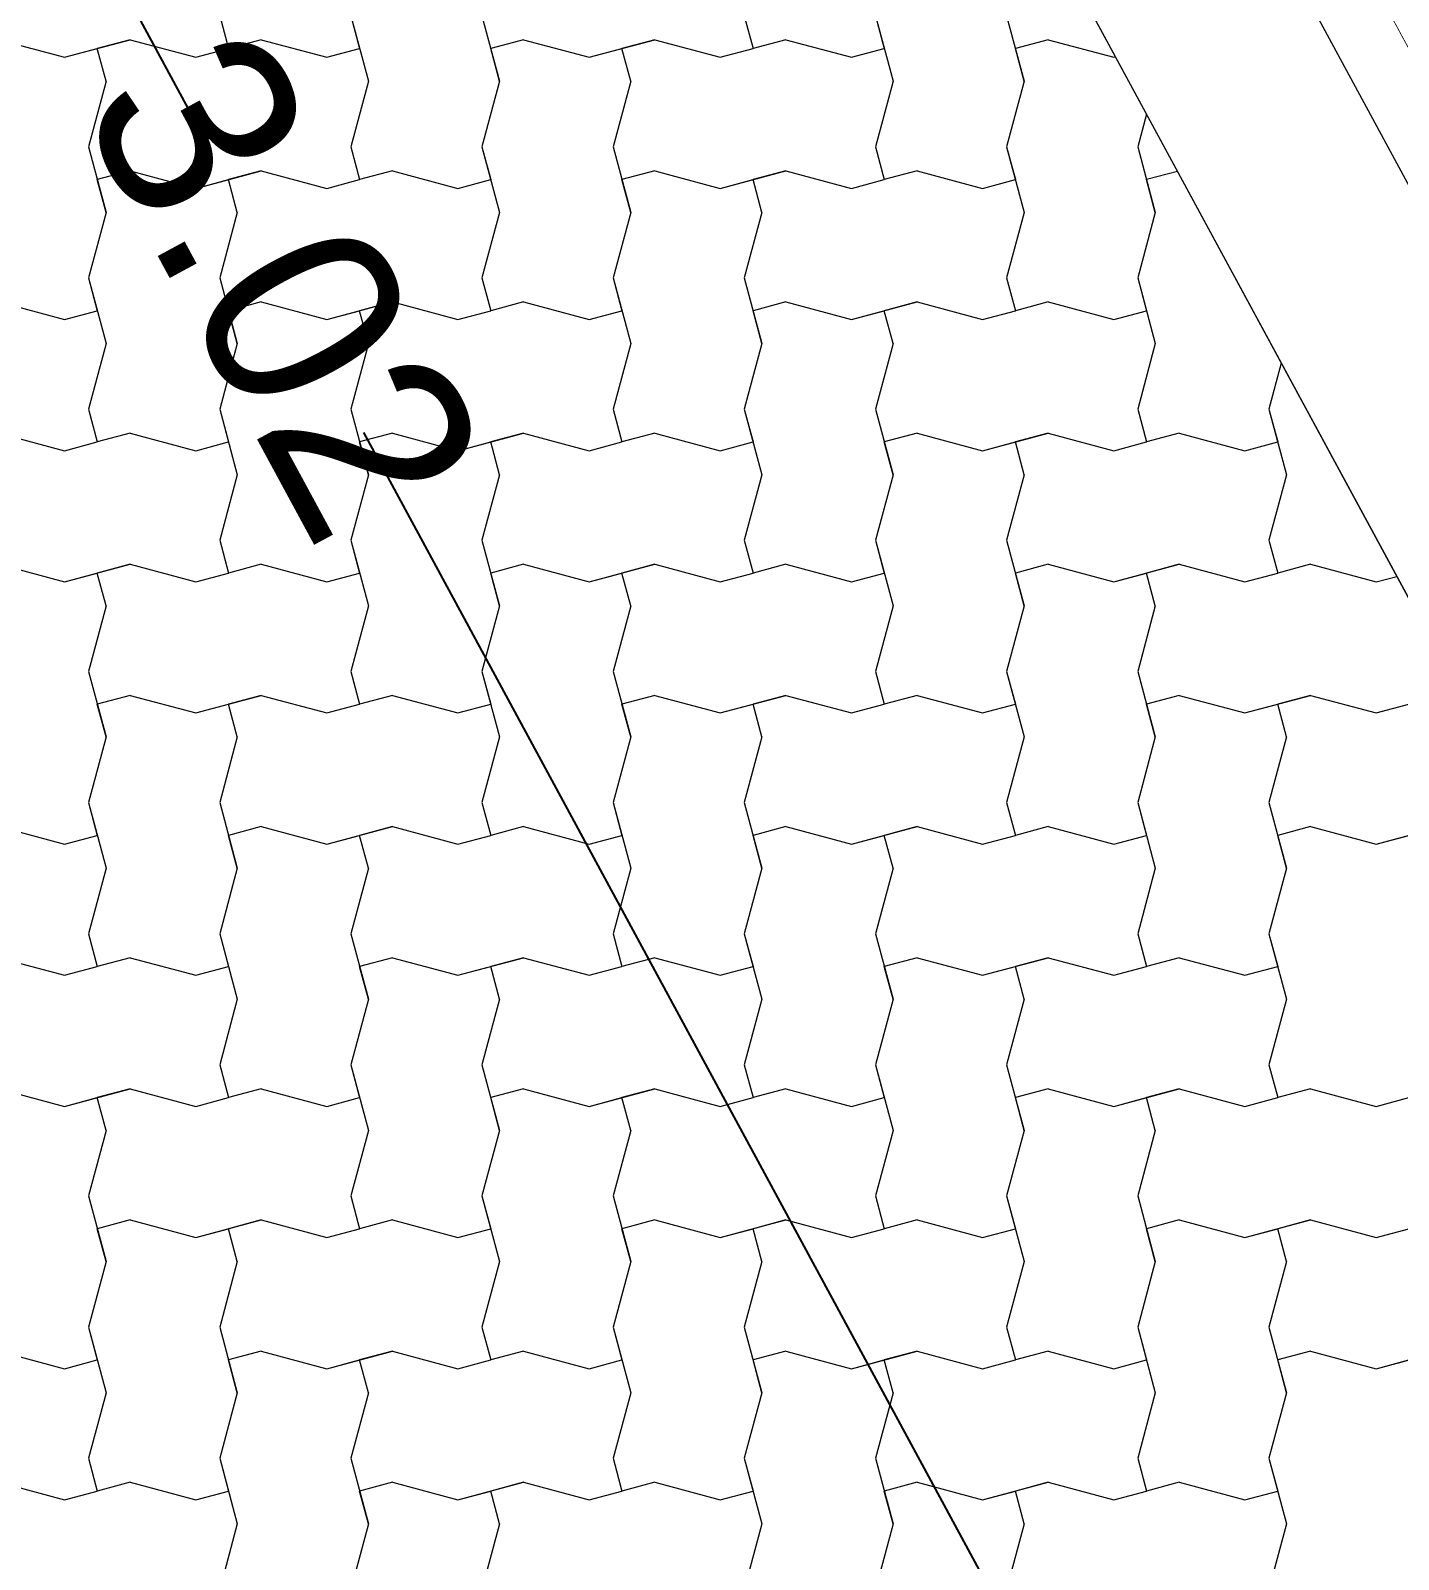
# Model space of a CAD drawing. Header units: metres. Extents: x -111189 to -108577, y -72951 to -72647.
# Drawn here: x -109762 to -109760.958, y -72919.999 to -72918.833 of the extents above; entities that cross this region are included whole.
import ezdxf

# ---------------------------------------------------------------- set-up
doc = ezdxf.new("R2010")
doc.units = ezdxf.units.M
doc.header["$MEASUREMENT"] = 0
doc.set_wipeout_variables(frame=1)
doc.linetypes.add('Wipeout_Contour', pattern=[1, 0, -1])
for name, color, linetype in [('00 - Muros - Pormenores', 7, 'Continuous'), ('02 - PASSEIOS', 7, 'Continuous'), ('07 - MUROS', 7, 'Continuous')]:
    doc.layers.add(name, color=color, linetype=linetype)
doc.styles.add('ESTILO_GERADO_3', font='AGENCYR.TTF')
doc.dimstyles.new('ESTILO_GERADO__2', dxfattribs={"dimtxt": 0.15, "dimasz": 0.057, "dimexe": 0.18, "dimexo": 0.05, "dimgap": 0, "dimtad": 1, "dimzin": 0, "dimdsep": 46, "dimtxsty": 'ESTILO_GERADO_3', "dimblk": 'ARROWHEAD_2', "dimblk1": 'ARROWHEAD_2', "dimblk2": 'ARROWHEAD_2', "dimcen": 0.09, "dimclrd": 7, "dimclre": 7, "dimclrt": 7, "dimadec": 0, "dimazin": 0, "dimtfac": 1, "dimtdec": 4, "dimtmove": 0, "dimatfit": 3, "dimfxl": 1, "dimtolj": 1, "dimtzin": 0, "dimarcsym": 0})

# ---------------------------------------------------------------- blocks, each defined once
blk = doc.blocks.new('*X25', base_point=(-110957.0649, -73026.2797))
at = {"layer": '02 - PASSEIOS', "color": 253, "linetype": 'Continuous', "lineweight": 9}
for p, q in [((-111179.4649, -72918.248), (-111179.4582, -72918.273)), ((-111179.3649, -72918.248), (-111179.3582, -72918.273)), ((-111179.3649, -72918.248), (-111179.3515, -72918.298)), ((-111179.2649, -72918.248), (-111179.2515, -72918.298)), ((-111179.0649, -72918.248), (-111179.0582, -72918.273)), ((-111178.9649, -72918.248), (-111178.9582, -72918.273)), ((-111178.9649, -72918.248), (-111178.9515, -72918.298)), ((-111178.8649, -72918.248), (-111178.8515, -72918.298)), ((-111179.6332, -72918.2663), (-111179.5832, -72918.2797)), ((-111179.6332, -72918.2663), (-111179.5832, -72918.2797)), ((-111179.5832, -72918.2797), (-111179.5332, -72918.2663)), ((-111179.5832, -72918.2797), (-111179.5582, -72918.273)), ((-111179.5332, -72918.2663), (-111179.5582, -72918.273)), ((-111179.5515, -72918.298), (-111179.5582, -72918.273)), ((-111179.5332, -72918.2663), (-111179.4832, -72918.2797)), ((-111179.5332, -72918.2663), (-111179.4832, -72918.2797)), ((-111179.4832, -72918.2797), (-111179.4582, -72918.273)), ((-111179.4832, -72918.2797), (-111179.4582, -72918.273)), ((-111179.4332, -72918.2663), (-111179.4582, -72918.273)), ((-111179.4332, -72918.2663), (-111179.3832, -72918.2797)), ((-111179.3832, -72918.2797), (-111179.3582, -72918.273)), ((-111179.2332, -72918.2663), (-111179.2582, -72918.273)), ((-111179.2332, -72918.2663), (-111179.2582, -72918.273)), ((-111179.2515, -72918.298), (-111179.2582, -72918.273)), ((-111179.2332, -72918.2663), (-111179.1832, -72918.2797)), ((-111179.2332, -72918.2663), (-111179.1832, -72918.2797)), ((-111179.1832, -72918.2797), (-111179.1332, -72918.2663)), ((-111179.1832, -72918.2797), (-111179.1582, -72918.273)), ((-111179.1332, -72918.2663), (-111179.1582, -72918.273)), ((-111179.1515, -72918.298), (-111179.1582, -72918.273)), ((-111179.1332, -72918.2663), (-111179.0832, -72918.2797)), ((-111179.1332, -72918.2663), (-111179.0832, -72918.2797)), ((-111179.0832, -72918.2797), (-111179.0582, -72918.273)), ((-111179.0832, -72918.2797), (-111179.0582, -72918.273)), ((-111179.0332, -72918.2663), (-111179.0582, -72918.273)), ((-111179.0332, -72918.2663), (-111178.9832, -72918.2797)), ((-111178.9832, -72918.2797), (-111178.9582, -72918.273)), ((-111178.8332, -72918.2663), (-111178.8582, -72918.273)), ((-111178.8332, -72918.2663), (-111178.8582, -72918.273)), ((-111178.8515, -72918.298), (-111178.8582, -72918.273)), ((-111178.8332, -72918.2663), (-111178.7832, -72918.2797)), ((-111178.8332, -72918.2663), (-111178.7832, -72918.2797)), ((-111178.7832, -72918.2797), (-111178.7819, -72918.2794)), ((-111178.7832, -72918.2797), (-111178.7819, -72918.2794)), ((-111179.5515, -72918.298), (-111179.5649, -72918.348)), ((-111179.3515, -72918.298), (-111179.3649, -72918.348)), ((-111179.2515, -72918.298), (-111179.2649, -72918.348)), ((-111179.2515, -72918.298), (-111179.2649, -72918.348)), ((-111179.1515, -72918.298), (-111179.1649, -72918.348)), ((-111178.9515, -72918.298), (-111178.9649, -72918.348)), ((-111178.8515, -72918.298), (-111178.8649, -72918.348)), ((-111178.8515, -72918.298), (-111178.8649, -72918.348)), ((-111178.7582, -72918.3232), (-111178.7649, -72918.348)), ((-111179.5649, -72918.348), (-111179.5515, -72918.398)), ((-111179.3649, -72918.348), (-111179.3582, -72918.373)), ((-111179.2649, -72918.348), (-111179.2582, -72918.373)), ((-111179.2649, -72918.348), (-111179.2515, -72918.398)), ((-111179.1649, -72918.348), (-111179.1515, -72918.398)), ((-111178.9649, -72918.348), (-111178.9582, -72918.373)), ((-111178.8649, -72918.348), (-111178.8582, -72918.373)), ((-111178.8649, -72918.348), (-111178.8515, -72918.398)), ((-111178.7649, -72918.348), (-111178.7515, -72918.398)), ((-111179.5332, -72918.3663), (-111179.5582, -72918.373)), ((-111179.5332, -72918.3663), (-111179.5582, -72918.373)), ((-111179.5332, -72918.3663), (-111179.4832, -72918.3797)), ((-111179.5332, -72918.3663), (-111179.4832, -72918.3797)), ((-111179.4832, -72918.3797), (-111179.4332, -72918.3663)), ((-111179.4332, -72918.3663), (-111179.4582, -72918.373)), ((-111179.4332, -72918.3663), (-111179.3832, -72918.3797)), ((-111179.4332, -72918.3663), (-111179.3832, -72918.3797)), ((-111179.3332, -72918.3663), (-111179.3582, -72918.373)), ((-111179.3332, -72918.3663), (-111179.2832, -72918.3797)), ((-111179.1332, -72918.3663), (-111179.1582, -72918.373)), ((-111179.1332, -72918.3663), (-111179.1582, -72918.373)), ((-111179.1332, -72918.3663), (-111179.0832, -72918.3797)), ((-111179.1332, -72918.3663), (-111179.0832, -72918.3797)), ((-111179.0832, -72918.3797), (-111179.0332, -72918.3663)), ((-111179.0332, -72918.3663), (-111179.0582, -72918.373)), ((-111179.0332, -72918.3663), (-111178.9832, -72918.3797)), ((-111179.0332, -72918.3663), (-111178.9832, -72918.3797)), ((-111178.9332, -72918.3663), (-111178.9582, -72918.373)), ((-111178.9332, -72918.3663), (-111178.8832, -72918.3797)), ((-111178.7346, -72918.3667), (-111178.7582, -72918.373)), ((-111178.7346, -72918.3667), (-111178.7582, -72918.373)), ((-111179.5515, -72918.398), (-111179.5582, -72918.373)), ((-111179.4832, -72918.3797), (-111179.4582, -72918.373)), ((-111179.4515, -72918.398), (-111179.4582, -72918.373)), ((-111179.3832, -72918.3797), (-111179.3582, -72918.373)), ((-111179.3832, -72918.3797), (-111179.3582, -72918.373)), ((-111179.2832, -72918.3797), (-111179.2582, -72918.373)), ((-111179.1515, -72918.398), (-111179.1582, -72918.373)), ((-111179.0832, -72918.3797), (-111179.0582, -72918.373)), ((-111179.0515, -72918.398), (-111179.0582, -72918.373)), ((-111178.9832, -72918.3797), (-111178.9582, -72918.373)), ((-111178.9832, -72918.3797), (-111178.9582, -72918.373)), ((-111178.8832, -72918.3797), (-111178.8582, -72918.373)), ((-111178.7515, -72918.398), (-111178.7582, -72918.373)), ((-111179.5515, -72918.398), (-111179.5649, -72918.448)), ((-111179.5515, -72918.398), (-111179.5649, -72918.448)), ((-111179.4515, -72918.398), (-111179.4649, -72918.448)), ((-111179.2515, -72918.398), (-111179.2649, -72918.448)), ((-111179.1515, -72918.398), (-111179.1649, -72918.448)), ((-111179.1515, -72918.398), (-111179.1649, -72918.448)), ((-111179.0515, -72918.398), (-111179.0649, -72918.448)), ((-111178.8515, -72918.398), (-111178.8649, -72918.448)), ((-111178.7515, -72918.398), (-111178.7649, -72918.448)), ((-111178.7515, -72918.398), (-111178.7649, -72918.448)), ((-111179.5649, -72918.448), (-111179.5582, -72918.473)), ((-111179.5649, -72918.448), (-111179.5515, -72918.498)), ((-111179.4649, -72918.448), (-111179.4515, -72918.498)), ((-111179.2649, -72918.448), (-111179.2582, -72918.473)), ((-111179.1649, -72918.448), (-111179.1582, -72918.473)), ((-111179.1649, -72918.448), (-111179.1515, -72918.498)), ((-111179.0649, -72918.448), (-111179.0515, -72918.498)), ((-111178.8649, -72918.448), (-111178.8582, -72918.473)), ((-111178.7649, -72918.448), (-111178.7582, -72918.473)), ((-111178.7649, -72918.448), (-111178.7515, -72918.498)), ((-111179.6332, -72918.4663), (-111179.5832, -72918.4797)), ((-111179.4332, -72918.4663), (-111179.4582, -72918.473)), ((-111179.4332, -72918.4663), (-111179.4582, -72918.473)), ((-111179.4332, -72918.4663), (-111179.3832, -72918.4797)), ((-111179.4332, -72918.4663), (-111179.3832, -72918.4797)), ((-111179.3832, -72918.4797), (-111179.3332, -72918.4663)), ((-111179.3332, -72918.4663), (-111179.3582, -72918.473)), ((-111179.3332, -72918.4663), (-111179.2832, -72918.4797)), ((-111179.3332, -72918.4663), (-111179.2832, -72918.4797)), ((-111179.2332, -72918.4663), (-111179.2582, -72918.473)), ((-111179.2332, -72918.4663), (-111179.1832, -72918.4797)), ((-111179.0332, -72918.4663), (-111179.0582, -72918.473)), ((-111179.0332, -72918.4663), (-111179.0582, -72918.473)), ((-111179.0332, -72918.4663), (-111178.9832, -72918.4797)), ((-111179.0332, -72918.4663), (-111178.9832, -72918.4797)), ((-111178.9832, -72918.4797), (-111178.9332, -72918.4663)), ((-111178.9332, -72918.4663), (-111178.9582, -72918.473)), ((-111178.9332, -72918.4663), (-111178.8832, -72918.4797)), ((-111178.9332, -72918.4663), (-111178.8832, -72918.4797)), ((-111178.8332, -72918.4663), (-111178.8582, -72918.473)), ((-111178.8332, -72918.4663), (-111178.7832, -72918.4797)), ((-111179.5832, -72918.4797), (-111179.5582, -72918.473)), ((-111179.4515, -72918.498), (-111179.4582, -72918.473)), ((-111179.3832, -72918.4797), (-111179.3582, -72918.473)), ((-111179.3515, -72918.498), (-111179.3582, -72918.473)), ((-111179.2832, -72918.4797), (-111179.2582, -72918.473)), ((-111179.2832, -72918.4797), (-111179.2582, -72918.473)), ((-111179.1832, -72918.4797), (-111179.1582, -72918.473)), ((-111179.0515, -72918.498), (-111179.0582, -72918.473)), ((-111178.9832, -72918.4797), (-111178.9582, -72918.473)), ((-111178.9515, -72918.498), (-111178.9582, -72918.473)), ((-111178.8832, -72918.4797), (-111178.8582, -72918.473)), ((-111178.8832, -72918.4797), (-111178.8582, -72918.473)), ((-111178.7832, -72918.4797), (-111178.7582, -72918.473)), ((-111179.5515, -72918.498), (-111179.5649, -72918.548)), ((-111179.4515, -72918.498), (-111179.4649, -72918.548)), ((-111179.4515, -72918.498), (-111179.4649, -72918.548)), ((-111179.3515, -72918.498), (-111179.3649, -72918.548)), ((-111179.1515, -72918.498), (-111179.1649, -72918.548)), ((-111179.0515, -72918.498), (-111179.0649, -72918.548)), ((-111179.0515, -72918.498), (-111179.0649, -72918.548)), ((-111178.9515, -72918.498), (-111178.9649, -72918.548)), ((-111178.7515, -72918.498), (-111178.7649, -72918.548)), ((-111178.6555, -72918.5129), (-111178.6649, -72918.548)), ((-111178.6555, -72918.5129), (-111178.6649, -72918.548)), ((-111179.5649, -72918.548), (-111179.5582, -72918.573)), ((-111179.4649, -72918.548), (-111179.4582, -72918.573)), ((-111179.4649, -72918.548), (-111179.4515, -72918.598)), ((-111179.3649, -72918.548), (-111179.3515, -72918.598)), ((-111179.1649, -72918.548), (-111179.1582, -72918.573)), ((-111179.0649, -72918.548), (-111179.0582, -72918.573)), ((-111179.0649, -72918.548), (-111179.0515, -72918.598)), ((-111178.9649, -72918.548), (-111178.9515, -72918.598)), ((-111178.7649, -72918.548), (-111178.7582, -72918.573)), ((-111178.6649, -72918.548), (-111178.6582, -72918.573)), ((-111178.6649, -72918.548), (-111178.6515, -72918.598)), ((-111179.6332, -72918.5663), (-111179.5832, -72918.5797)), ((-111179.6332, -72918.5663), (-111179.5832, -72918.5797)), ((-111179.5832, -72918.5797), (-111179.5582, -72918.573)), ((-111179.5832, -72918.5797), (-111179.5582, -72918.573)), ((-111179.5332, -72918.5663), (-111179.5582, -72918.573)), ((-111179.5332, -72918.5663), (-111179.4832, -72918.5797)), ((-111179.4832, -72918.5797), (-111179.4582, -72918.573)), ((-111179.3332, -72918.5663), (-111179.3582, -72918.573)), ((-111179.3332, -72918.5663), (-111179.3582, -72918.573)), ((-111179.3515, -72918.598), (-111179.3582, -72918.573)), ((-111179.3332, -72918.5663), (-111179.2832, -72918.5797)), ((-111179.3332, -72918.5663), (-111179.2832, -72918.5797)), ((-111179.2832, -72918.5797), (-111179.2332, -72918.5663)), ((-111179.2832, -72918.5797), (-111179.2582, -72918.573)), ((-111179.2332, -72918.5663), (-111179.2582, -72918.573)), ((-111179.2515, -72918.598), (-111179.2582, -72918.573)), ((-111179.2332, -72918.5663), (-111179.1832, -72918.5797)), ((-111179.2332, -72918.5663), (-111179.1832, -72918.5797)), ((-111179.1832, -72918.5797), (-111179.1582, -72918.573)), ((-111179.1832, -72918.5797), (-111179.1582, -72918.573)), ((-111179.1332, -72918.5663), (-111179.1582, -72918.573)), ((-111179.1332, -72918.5663), (-111179.0832, -72918.5797)), ((-111179.0832, -72918.5797), (-111179.0582, -72918.573)), ((-111178.9332, -72918.5663), (-111178.9582, -72918.573)), ((-111178.9332, -72918.5663), (-111178.9582, -72918.573)), ((-111178.9515, -72918.598), (-111178.9582, -72918.573)), ((-111178.9332, -72918.5663), (-111178.8832, -72918.5797)), ((-111178.9332, -72918.5663), (-111178.8832, -72918.5797)), ((-111178.8832, -72918.5797), (-111178.8332, -72918.5663)), ((-111178.8832, -72918.5797), (-111178.8582, -72918.573)), ((-111178.8332, -72918.5663), (-111178.8582, -72918.573)), ((-111178.8515, -72918.598), (-111178.8582, -72918.573)), ((-111178.8332, -72918.5663), (-111178.7832, -72918.5797)), ((-111178.8332, -72918.5663), (-111178.7832, -72918.5797)), ((-111178.7832, -72918.5797), (-111178.7582, -72918.573)), ((-111178.7832, -72918.5797), (-111178.7582, -72918.573)), ((-111178.7332, -72918.5663), (-111178.7582, -72918.573)), ((-111178.7332, -72918.5663), (-111178.6832, -72918.5797)), ((-111178.6832, -72918.5797), (-111178.6582, -72918.573)), ((-111179.4515, -72918.598), (-111179.4649, -72918.648)), ((-111179.3515, -72918.598), (-111179.3649, -72918.648)), ((-111179.3515, -72918.598), (-111179.3649, -72918.648)), ((-111179.2515, -72918.598), (-111179.2649, -72918.648)), ((-111179.0515, -72918.598), (-111179.0649, -72918.648)), ((-111178.9515, -72918.598), (-111178.9649, -72918.648)), ((-111178.9515, -72918.598), (-111178.9649, -72918.648)), ((-111178.8515, -72918.598), (-111178.8649, -72918.648)), ((-111178.6515, -72918.598), (-111178.6649, -72918.648)), ((-111179.4649, -72918.648), (-111179.4582, -72918.673)), ((-111179.3649, -72918.648), (-111179.3582, -72918.673)), ((-111179.3649, -72918.648), (-111179.3515, -72918.698)), ((-111179.2649, -72918.648), (-111179.2515, -72918.698)), ((-111179.0649, -72918.648), (-111179.0582, -72918.673)), ((-111178.9649, -72918.648), (-111178.9582, -72918.673)), ((-111178.9649, -72918.648), (-111178.9515, -72918.698)), ((-111178.8649, -72918.648), (-111178.8515, -72918.698)), ((-111178.6649, -72918.648), (-111178.6582, -72918.673)), ((-111179.6332, -72918.6663), (-111179.5832, -72918.6797)), ((-111179.6332, -72918.6663), (-111179.5832, -72918.6797)), ((-111179.5832, -72918.6797), (-111179.5332, -72918.6663)), ((-111179.5332, -72918.6663), (-111179.5582, -72918.673)), ((-111179.5332, -72918.6663), (-111179.4832, -72918.6797)), ((-111179.5332, -72918.6663), (-111179.4832, -72918.6797)), ((-111179.4332, -72918.6663), (-111179.4582, -72918.673)), ((-111179.4332, -72918.6663), (-111179.3832, -72918.6797)), ((-111179.2332, -72918.6663), (-111179.2582, -72918.673)), ((-111179.2332, -72918.6663), (-111179.2582, -72918.673)), ((-111179.2332, -72918.6663), (-111179.1832, -72918.6797)), ((-111179.2332, -72918.6663), (-111179.1832, -72918.6797)), ((-111179.1832, -72918.6797), (-111179.1332, -72918.6663)), ((-111179.1332, -72918.6663), (-111179.1582, -72918.673)), ((-111179.1332, -72918.6663), (-111179.0832, -72918.6797)), ((-111179.1332, -72918.6663), (-111179.0832, -72918.6797)), ((-111179.0332, -72918.6663), (-111179.0582, -72918.673)), ((-111179.0332, -72918.6663), (-111178.9832, -72918.6797)), ((-111178.8332, -72918.6663), (-111178.8582, -72918.673)), ((-111178.8332, -72918.6663), (-111178.8582, -72918.673)), ((-111178.8332, -72918.6663), (-111178.7832, -72918.6797)), ((-111178.8332, -72918.6663), (-111178.7832, -72918.6797)), ((-111178.7832, -72918.6797), (-111178.7332, -72918.6663)), ((-111178.7332, -72918.6663), (-111178.7582, -72918.673)), ((-111178.7332, -72918.6663), (-111178.6832, -72918.6797)), ((-111178.7332, -72918.6663), (-111178.6832, -72918.6797)), ((-111178.6332, -72918.6663), (-111178.6582, -72918.673)), ((-111178.6332, -72918.6663), (-111178.5832, -72918.6797)), ((-111179.5832, -72918.6797), (-111179.5582, -72918.673)), ((-111179.5515, -72918.698), (-111179.5582, -72918.673)), ((-111179.4832, -72918.6797), (-111179.4582, -72918.673)), ((-111179.4832, -72918.6797), (-111179.4582, -72918.673)), ((-111179.3832, -72918.6797), (-111179.3582, -72918.673)), ((-111179.2515, -72918.698), (-111179.2582, -72918.673)), ((-111179.1832, -72918.6797), (-111179.1582, -72918.673)), ((-111179.1515, -72918.698), (-111179.1582, -72918.673)), ((-111179.0832, -72918.6797), (-111179.0582, -72918.673)), ((-111179.0832, -72918.6797), (-111179.0582, -72918.673)), ((-111178.9832, -72918.6797), (-111178.9582, -72918.673)), ((-111178.8515, -72918.698), (-111178.8582, -72918.673)), ((-111178.7832, -72918.6797), (-111178.7582, -72918.673)), ((-111178.7515, -72918.698), (-111178.7582, -72918.673)), ((-111178.6832, -72918.6797), (-111178.6582, -72918.673)), ((-111178.6832, -72918.6797), (-111178.6582, -72918.673)), ((-111178.5832, -72918.6797), (-111178.5674, -72918.6755)), ((-111179.5515, -72918.698), (-111179.5649, -72918.748)), ((-111179.3515, -72918.698), (-111179.3649, -72918.748)), ((-111179.2515, -72918.698), (-111179.2649, -72918.748)), ((-111179.2515, -72918.698), (-111179.2649, -72918.748)), ((-111179.1515, -72918.698), (-111179.1649, -72918.748)), ((-111178.9515, -72918.698), (-111178.9649, -72918.748)), ((-111178.8515, -72918.698), (-111178.8649, -72918.748)), ((-111178.8515, -72918.698), (-111178.8649, -72918.748)), ((-111178.7515, -72918.698), (-111178.7649, -72918.748)), ((-111179.5649, -72918.748), (-111179.5515, -72918.798)), ((-111179.3649, -72918.748), (-111179.3582, -72918.773)), ((-111179.2649, -72918.748), (-111179.2582, -72918.773)), ((-111179.2649, -72918.748), (-111179.2515, -72918.798)), ((-111179.1649, -72918.748), (-111179.1515, -72918.798)), ((-111178.9649, -72918.748), (-111178.9582, -72918.773)), ((-111178.8649, -72918.748), (-111178.8582, -72918.773)), ((-111178.8649, -72918.748), (-111178.8515, -72918.798)), ((-111178.7649, -72918.748), (-111178.7515, -72918.798)), ((-111179.5332, -72918.7663), (-111179.5582, -72918.773)), ((-111179.5332, -72918.7663), (-111179.5582, -72918.773)), ((-111179.5515, -72918.798), (-111179.5582, -72918.773)), ((-111179.5332, -72918.7663), (-111179.4832, -72918.7797)), ((-111179.5332, -72918.7663), (-111179.4832, -72918.7797)), ((-111179.4832, -72918.7797), (-111179.4332, -72918.7663)), ((-111179.4832, -72918.7797), (-111179.4582, -72918.773)), ((-111179.4332, -72918.7663), (-111179.4582, -72918.773)), ((-111179.4515, -72918.798), (-111179.4582, -72918.773)), ((-111179.4332, -72918.7663), (-111179.3832, -72918.7797)), ((-111179.4332, -72918.7663), (-111179.3832, -72918.7797)), ((-111179.3832, -72918.7797), (-111179.3582, -72918.773)), ((-111179.3832, -72918.7797), (-111179.3582, -72918.773)), ((-111179.3332, -72918.7663), (-111179.3582, -72918.773)), ((-111179.3332, -72918.7663), (-111179.2832, -72918.7797)), ((-111179.2832, -72918.7797), (-111179.2582, -72918.773)), ((-111179.1332, -72918.7663), (-111179.1582, -72918.773)), ((-111179.1332, -72918.7663), (-111179.1582, -72918.773)), ((-111179.1515, -72918.798), (-111179.1582, -72918.773)), ((-111179.1332, -72918.7663), (-111179.0832, -72918.7797)), ((-111179.1332, -72918.7663), (-111179.0832, -72918.7797)), ((-111179.0832, -72918.7797), (-111179.0332, -72918.7663)), ((-111179.0832, -72918.7797), (-111179.0582, -72918.773)), ((-111179.0332, -72918.7663), (-111179.0582, -72918.773)), ((-111179.0515, -72918.798), (-111179.0582, -72918.773)), ((-111179.0332, -72918.7663), (-111178.9832, -72918.7797)), ((-111179.0332, -72918.7663), (-111178.9832, -72918.7797)), ((-111178.9832, -72918.7797), (-111178.9582, -72918.773)), ((-111178.9832, -72918.7797), (-111178.9582, -72918.773)), ((-111178.9332, -72918.7663), (-111178.9582, -72918.773)), ((-111178.9332, -72918.7663), (-111178.8832, -72918.7797)), ((-111178.8832, -72918.7797), (-111178.8582, -72918.773)), ((-111178.7332, -72918.7663), (-111178.7582, -72918.773)), ((-111178.7332, -72918.7663), (-111178.7582, -72918.773)), ((-111178.7515, -72918.798), (-111178.7582, -72918.773)), ((-111178.7332, -72918.7663), (-111178.6832, -72918.7797)), ((-111178.7332, -72918.7663), (-111178.6832, -72918.7797)), ((-111178.6832, -72918.7797), (-111178.6332, -72918.7663)), ((-111178.6832, -72918.7797), (-111178.6582, -72918.773)), ((-111178.6332, -72918.7663), (-111178.6582, -72918.773)), ((-111178.6515, -72918.798), (-111178.6582, -72918.773)), ((-111178.6332, -72918.7663), (-111178.5832, -72918.7797)), ((-111178.6332, -72918.7663), (-111178.5832, -72918.7797)), ((-111178.5832, -72918.7797), (-111178.5582, -72918.773)), ((-111178.5832, -72918.7797), (-111178.5582, -72918.773)), ((-111179.5515, -72918.798), (-111179.5649, -72918.848)), ((-111179.5515, -72918.798), (-111179.5649, -72918.848)), ((-111179.4515, -72918.798), (-111179.4649, -72918.848)), ((-111179.2515, -72918.798), (-111179.2649, -72918.848)), ((-111179.1515, -72918.798), (-111179.1649, -72918.848)), ((-111179.1515, -72918.798), (-111179.1649, -72918.848)), ((-111179.0515, -72918.798), (-111179.0649, -72918.848)), ((-111178.8515, -72918.798), (-111178.8649, -72918.848)), ((-111178.7515, -72918.798), (-111178.7649, -72918.848)), ((-111178.7515, -72918.798), (-111178.7649, -72918.848)), ((-111178.6515, -72918.798), (-111178.6649, -72918.848)), ((-111179.5649, -72918.848), (-111179.5582, -72918.873)), ((-111179.5649, -72918.848), (-111179.5515, -72918.898)), ((-111179.4649, -72918.848), (-111179.4515, -72918.898)), ((-111179.2649, -72918.848), (-111179.2582, -72918.873)), ((-111179.1649, -72918.848), (-111179.1582, -72918.873)), ((-111179.1649, -72918.848), (-111179.1515, -72918.898)), ((-111179.0649, -72918.848), (-111179.0515, -72918.898)), ((-111178.8649, -72918.848), (-111178.8582, -72918.873)), ((-111178.7649, -72918.848), (-111178.7582, -72918.873)), ((-111178.7649, -72918.848), (-111178.7515, -72918.898)), ((-111178.6649, -72918.848), (-111178.6515, -72918.898)), ((-111179.6332, -72918.8663), (-111179.5832, -72918.8797)), ((-111179.4332, -72918.8663), (-111179.4582, -72918.873)), ((-111179.4332, -72918.8663), (-111179.4582, -72918.873)), ((-111179.4332, -72918.8663), (-111179.3832, -72918.8797)), ((-111179.4332, -72918.8663), (-111179.3832, -72918.8797)), ((-111179.3832, -72918.8797), (-111179.3332, -72918.8663)), ((-111179.3332, -72918.8663), (-111179.3582, -72918.873)), ((-111179.3332, -72918.8663), (-111179.2832, -72918.8797)), ((-111179.3332, -72918.8663), (-111179.2832, -72918.8797)), ((-111179.2332, -72918.8663), (-111179.2582, -72918.873)), ((-111179.2332, -72918.8663), (-111179.1832, -72918.8797)), ((-111179.0332, -72918.8663), (-111179.0582, -72918.873)), ((-111179.0332, -72918.8663), (-111179.0582, -72918.873)), ((-111179.0332, -72918.8663), (-111178.9832, -72918.8797)), ((-111179.0332, -72918.8663), (-111178.9832, -72918.8797)), ((-111178.9832, -72918.8797), (-111178.9332, -72918.8663)), ((-111178.9332, -72918.8663), (-111178.9582, -72918.873)), ((-111178.9332, -72918.8663), (-111178.8832, -72918.8797)), ((-111178.9332, -72918.8663), (-111178.8832, -72918.8797)), ((-111178.8332, -72918.8663), (-111178.8582, -72918.873)), ((-111178.8332, -72918.8663), (-111178.7832, -72918.8797)), ((-111178.6332, -72918.8663), (-111178.6582, -72918.873)), ((-111178.6332, -72918.8663), (-111178.6582, -72918.873)), ((-111178.6332, -72918.8663), (-111178.5832, -72918.8797)), ((-111178.6332, -72918.8663), (-111178.5832, -72918.8797)), ((-111178.5832, -72918.8797), (-111178.5332, -72918.8663)), ((-111179.5832, -72918.8797), (-111179.5582, -72918.873)), ((-111179.4515, -72918.898), (-111179.4582, -72918.873)), ((-111179.3832, -72918.8797), (-111179.3582, -72918.873)), ((-111179.3515, -72918.898), (-111179.3582, -72918.873)), ((-111179.2832, -72918.8797), (-111179.2582, -72918.873)), ((-111179.2832, -72918.8797), (-111179.2582, -72918.873)), ((-111179.1832, -72918.8797), (-111179.1582, -72918.873)), ((-111179.0515, -72918.898), (-111179.0582, -72918.873)), ((-111178.9832, -72918.8797), (-111178.9582, -72918.873)), ((-111178.9515, -72918.898), (-111178.9582, -72918.873)), ((-111178.8832, -72918.8797), (-111178.8582, -72918.873)), ((-111178.8832, -72918.8797), (-111178.8582, -72918.873)), ((-111178.7832, -72918.8797), (-111178.7582, -72918.873)), ((-111178.6515, -72918.898), (-111178.6582, -72918.873)), ((-111178.5832, -72918.8797), (-111178.5582, -72918.873)), ((-111179.5515, -72918.898), (-111179.5649, -72918.948)), ((-111179.4515, -72918.898), (-111179.4649, -72918.948)), ((-111179.4515, -72918.898), (-111179.4649, -72918.948)), ((-111179.3515, -72918.898), (-111179.3649, -72918.948)), ((-111179.1515, -72918.898), (-111179.1649, -72918.948)), ((-111179.0515, -72918.898), (-111179.0649, -72918.948)), ((-111179.0515, -72918.898), (-111179.0649, -72918.948)), ((-111178.9515, -72918.898), (-111178.9649, -72918.948)), ((-111178.7515, -72918.898), (-111178.7649, -72918.948)), ((-111178.6515, -72918.898), (-111178.6649, -72918.948)), ((-111178.6515, -72918.898), (-111178.6649, -72918.948)), ((-111179.5649, -72918.948), (-111179.5582, -72918.973)), ((-111179.4649, -72918.948), (-111179.4582, -72918.973)), ((-111179.4649, -72918.948), (-111179.4515, -72918.998)), ((-111179.3649, -72918.948), (-111179.3515, -72918.998)), ((-111179.1649, -72918.948), (-111179.1582, -72918.973)), ((-111179.0649, -72918.948), (-111179.0582, -72918.973)), ((-111179.0649, -72918.948), (-111179.0515, -72918.998)), ((-111178.9649, -72918.948), (-111178.9515, -72918.998)), ((-111178.7649, -72918.948), (-111178.7582, -72918.973)), ((-111178.6649, -72918.948), (-111178.6582, -72918.973)), ((-111178.6649, -72918.948), (-111178.6515, -72918.998)), ((-111179.6332, -72918.9663), (-111179.5832, -72918.9797)), ((-111179.6332, -72918.9663), (-111179.5832, -72918.9797)), ((-111179.5832, -72918.9797), (-111179.5582, -72918.973)), ((-111179.5832, -72918.9797), (-111179.5582, -72918.973)), ((-111179.5332, -72918.9663), (-111179.5582, -72918.973)), ((-111179.5332, -72918.9663), (-111179.4832, -72918.9797)), ((-111179.4832, -72918.9797), (-111179.4582, -72918.973)), ((-111179.3332, -72918.9663), (-111179.3582, -72918.973)), ((-111179.3332, -72918.9663), (-111179.3582, -72918.973)), ((-111179.3515, -72918.998), (-111179.3582, -72918.973)), ((-111179.3332, -72918.9663), (-111179.2832, -72918.9797)), ((-111179.3332, -72918.9663), (-111179.2832, -72918.9797)), ((-111179.2832, -72918.9797), (-111179.2332, -72918.9663)), ((-111179.2832, -72918.9797), (-111179.2582, -72918.973)), ((-111179.2332, -72918.9663), (-111179.2582, -72918.973)), ((-111179.2515, -72918.998), (-111179.2582, -72918.973)), ((-111179.2332, -72918.9663), (-111179.1832, -72918.9797)), ((-111179.2332, -72918.9663), (-111179.1832, -72918.9797)), ((-111179.1832, -72918.9797), (-111179.1582, -72918.973)), ((-111179.1832, -72918.9797), (-111179.1582, -72918.973)), ((-111179.1332, -72918.9663), (-111179.1582, -72918.973)), ((-111179.1332, -72918.9663), (-111179.0832, -72918.9797)), ((-111179.0832, -72918.9797), (-111179.0582, -72918.973)), ((-111178.9332, -72918.9663), (-111178.9582, -72918.973)), ((-111178.9332, -72918.9663), (-111178.9582, -72918.973)), ((-111178.9515, -72918.998), (-111178.9582, -72918.973)), ((-111178.9332, -72918.9663), (-111178.8832, -72918.9797)), ((-111178.9332, -72918.9663), (-111178.8832, -72918.9797)), ((-111178.8832, -72918.9797), (-111178.8332, -72918.9663)), ((-111178.8832, -72918.9797), (-111178.8582, -72918.973)), ((-111178.8332, -72918.9663), (-111178.8582, -72918.973)), ((-111178.8515, -72918.998), (-111178.8582, -72918.973)), ((-111178.8332, -72918.9663), (-111178.7832, -72918.9797)), ((-111178.8332, -72918.9663), (-111178.7832, -72918.9797)), ((-111178.7832, -72918.9797), (-111178.7582, -72918.973)), ((-111178.7832, -72918.9797), (-111178.7582, -72918.973)), ((-111178.7332, -72918.9663), (-111178.7582, -72918.973)), ((-111178.7332, -72918.9663), (-111178.6832, -72918.9797)), ((-111178.6832, -72918.9797), (-111178.6582, -72918.973)), ((-111179.4515, -72918.998), (-111179.4649, -72919.048)), ((-111179.3515, -72918.998), (-111179.3649, -72919.048)), ((-111179.3515, -72918.998), (-111179.3649, -72919.048)), ((-111179.2515, -72918.998), (-111179.2649, -72919.048)), ((-111179.0515, -72918.998), (-111179.0649, -72919.048)), ((-111178.9515, -72918.998), (-111178.9649, -72919.048)), ((-111178.9515, -72918.998), (-111178.9649, -72919.048)), ((-111178.8515, -72918.998), (-111178.8649, -72919.048)), ((-111178.6515, -72918.998), (-111178.6649, -72919.048)), ((-111179.4649, -72919.048), (-111179.4582, -72919.073)), ((-111179.3649, -72919.048), (-111179.3582, -72919.073)), ((-111179.3649, -72919.048), (-111179.3515, -72919.098)), ((-111179.2649, -72919.048), (-111179.2515, -72919.098)), ((-111179.0649, -72919.048), (-111179.0582, -72919.073)), ((-111178.9649, -72919.048), (-111178.9582, -72919.073)), ((-111178.9649, -72919.048), (-111178.9515, -72919.098)), ((-111178.8649, -72919.048), (-111178.8515, -72919.098)), ((-111178.6649, -72919.048), (-111178.6582, -72919.073)), ((-111179.6332, -72919.0663), (-111179.5832, -72919.0797)), ((-111179.6332, -72919.0663), (-111179.5832, -72919.0797)), ((-111179.5832, -72919.0797), (-111179.5332, -72919.0663)), ((-111179.5332, -72919.0663), (-111179.5582, -72919.073)), ((-111179.5332, -72919.0663), (-111179.4832, -72919.0797)), ((-111179.5332, -72919.0663), (-111179.4832, -72919.0797)), ((-111179.4332, -72919.0663), (-111179.4582, -72919.073)), ((-111179.4332, -72919.0663), (-111179.3832, -72919.0797)), ((-111179.2332, -72919.0663), (-111179.2582, -72919.073)), ((-111179.2332, -72919.0663), (-111179.2582, -72919.073)), ((-111179.2332, -72919.0663), (-111179.1832, -72919.0797)), ((-111179.2332, -72919.0663), (-111179.1832, -72919.0797)), ((-111179.1832, -72919.0797), (-111179.1332, -72919.0663)), ((-111179.1332, -72919.0663), (-111179.1582, -72919.073)), ((-111179.1332, -72919.0663), (-111179.0832, -72919.0797)), ((-111179.1332, -72919.0663), (-111179.0832, -72919.0797)), ((-111179.0332, -72919.0663), (-111179.0582, -72919.073)), ((-111179.0332, -72919.0663), (-111178.9832, -72919.0797)), ((-111178.8332, -72919.0663), (-111178.8582, -72919.073)), ((-111178.8332, -72919.0663), (-111178.8582, -72919.073)), ((-111178.8332, -72919.0663), (-111178.7832, -72919.0797)), ((-111178.8332, -72919.0663), (-111178.7832, -72919.0797)), ((-111178.7832, -72919.0797), (-111178.7332, -72919.0663)), ((-111178.7332, -72919.0663), (-111178.7582, -72919.073)), ((-111178.7332, -72919.0663), (-111178.6832, -72919.0797)), ((-111178.7332, -72919.0663), (-111178.6832, -72919.0797)), ((-111178.6332, -72919.0663), (-111178.6582, -72919.073)), ((-111178.6332, -72919.0663), (-111178.5832, -72919.0797)), ((-111179.5832, -72919.0797), (-111179.5582, -72919.073)), ((-111179.5515, -72919.098), (-111179.5582, -72919.073)), ((-111179.4832, -72919.0797), (-111179.4582, -72919.073)), ((-111179.4832, -72919.0797), (-111179.4582, -72919.073)), ((-111179.3832, -72919.0797), (-111179.3582, -72919.073)), ((-111179.2515, -72919.098), (-111179.2582, -72919.073)), ((-111179.1832, -72919.0797), (-111179.1582, -72919.073)), ((-111179.1515, -72919.098), (-111179.1582, -72919.073)), ((-111179.0832, -72919.0797), (-111179.0582, -72919.073)), ((-111179.0832, -72919.0797), (-111179.0582, -72919.073)), ((-111178.9832, -72919.0797), (-111178.9582, -72919.073)), ((-111178.8515, -72919.098), (-111178.8582, -72919.073)), ((-111178.7832, -72919.0797), (-111178.7582, -72919.073)), ((-111178.7515, -72919.098), (-111178.7582, -72919.073)), ((-111178.6832, -72919.0797), (-111178.6582, -72919.073)), ((-111178.6832, -72919.0797), (-111178.6582, -72919.073)), ((-111178.5832, -72919.0797), (-111178.5582, -72919.073)), ((-111179.5515, -72919.098), (-111179.5649, -72919.148)), ((-111179.3515, -72919.098), (-111179.3649, -72919.148)), ((-111179.2515, -72919.098), (-111179.2649, -72919.148)), ((-111179.2515, -72919.098), (-111179.2649, -72919.148)), ((-111179.1515, -72919.098), (-111179.1649, -72919.148)), ((-111178.9515, -72919.098), (-111178.9649, -72919.148)), ((-111178.8515, -72919.098), (-111178.8649, -72919.148)), ((-111178.8515, -72919.098), (-111178.8649, -72919.148)), ((-111178.7515, -72919.098), (-111178.7649, -72919.148)), ((-111179.5649, -72919.148), (-111179.5515, -72919.198)), ((-111179.3649, -72919.148), (-111179.3582, -72919.173)), ((-111179.2649, -72919.148), (-111179.2582, -72919.173)), ((-111179.2649, -72919.148), (-111179.2515, -72919.198)), ((-111179.1649, -72919.148), (-111179.1515, -72919.198)), ((-111178.9649, -72919.148), (-111178.9582, -72919.173)), ((-111178.8649, -72919.148), (-111178.8582, -72919.173)), ((-111178.8649, -72919.148), (-111178.8515, -72919.198)), ((-111178.7649, -72919.148), (-111178.7515, -72919.198)), ((-111179.5332, -72919.1663), (-111179.5582, -72919.173)), ((-111179.5332, -72919.1663), (-111179.5582, -72919.173)), ((-111179.5332, -72919.1663), (-111179.4832, -72919.1797)), ((-111179.5332, -72919.1663), (-111179.4832, -72919.1797)), ((-111179.4832, -72919.1797), (-111179.4332, -72919.1663)), ((-111179.4332, -72919.1663), (-111179.4582, -72919.173)), ((-111179.4332, -72919.1663), (-111179.3832, -72919.1797)), ((-111179.4332, -72919.1663), (-111179.3832, -72919.1797)), ((-111179.3332, -72919.1663), (-111179.3582, -72919.173)), ((-111179.3332, -72919.1663), (-111179.2832, -72919.1797)), ((-111179.1332, -72919.1663), (-111179.1582, -72919.173)), ((-111179.1332, -72919.1663), (-111179.1582, -72919.173)), ((-111179.1332, -72919.1663), (-111179.0832, -72919.1797)), ((-111179.1332, -72919.1663), (-111179.0832, -72919.1797)), ((-111179.0832, -72919.1797), (-111179.0332, -72919.1663)), ((-111179.0332, -72919.1663), (-111179.0582, -72919.173)), ((-111179.0332, -72919.1663), (-111178.9832, -72919.1797)), ((-111179.0332, -72919.1663), (-111178.9832, -72919.1797)), ((-111178.9332, -72919.1663), (-111178.9582, -72919.173)), ((-111178.9332, -72919.1663), (-111178.8832, -72919.1797)), ((-111178.7332, -72919.1663), (-111178.7582, -72919.173)), ((-111178.7332, -72919.1663), (-111178.7582, -72919.173)), ((-111178.7332, -72919.1663), (-111178.6832, -72919.1797)), ((-111178.7332, -72919.1663), (-111178.6832, -72919.1797)), ((-111178.6832, -72919.1797), (-111178.6332, -72919.1663)), ((-111178.6332, -72919.1663), (-111178.6582, -72919.173)), ((-111178.6332, -72919.1663), (-111178.5832, -72919.1797)), ((-111178.6332, -72919.1663), (-111178.5832, -72919.1797)), ((-111179.5515, -72919.198), (-111179.5582, -72919.173)), ((-111179.4832, -72919.1797), (-111179.4582, -72919.173)), ((-111179.4515, -72919.198), (-111179.4582, -72919.173)), ((-111179.3832, -72919.1797), (-111179.3582, -72919.173)), ((-111179.3832, -72919.1797), (-111179.3582, -72919.173)), ((-111179.2832, -72919.1797), (-111179.2582, -72919.173)), ((-111179.1515, -72919.198), (-111179.1582, -72919.173)), ((-111179.0832, -72919.1797), (-111179.0582, -72919.173)), ((-111179.0515, -72919.198), (-111179.0582, -72919.173)), ((-111178.9832, -72919.1797), (-111178.9582, -72919.173)), ((-111178.9832, -72919.1797), (-111178.9582, -72919.173)), ((-111178.8832, -72919.1797), (-111178.8582, -72919.173)), ((-111178.7515, -72919.198), (-111178.7582, -72919.173)), ((-111178.6832, -72919.1797), (-111178.6582, -72919.173)), ((-111178.6515, -72919.198), (-111178.6582, -72919.173)), ((-111178.5832, -72919.1797), (-111178.5582, -72919.173)), ((-111178.5832, -72919.1797), (-111178.5582, -72919.173)), ((-111179.5515, -72919.198), (-111179.5649, -72919.248)), ((-111179.5515, -72919.198), (-111179.5649, -72919.248)), ((-111179.4515, -72919.198), (-111179.4649, -72919.248)), ((-111179.2515, -72919.198), (-111179.2649, -72919.248)), ((-111179.1515, -72919.198), (-111179.1649, -72919.248)), ((-111179.1515, -72919.198), (-111179.1649, -72919.248)), ((-111179.0515, -72919.198), (-111179.0649, -72919.248)), ((-111178.8515, -72919.198), (-111178.8649, -72919.248)), ((-111178.7515, -72919.198), (-111178.7649, -72919.248)), ((-111178.7515, -72919.198), (-111178.7649, -72919.248)), ((-111178.6515, -72919.198), (-111178.6649, -72919.248)), ((-111179.5649, -72919.248), (-111179.5582, -72919.273)), ((-111179.5649, -72919.248), (-111179.5515, -72919.298)), ((-111179.4649, -72919.248), (-111179.4515, -72919.298)), ((-111179.2649, -72919.248), (-111179.2582, -72919.273)), ((-111179.1649, -72919.248), (-111179.1582, -72919.273)), ((-111179.1649, -72919.248), (-111179.1515, -72919.298)), ((-111179.0649, -72919.248), (-111179.0515, -72919.298)), ((-111178.8649, -72919.248), (-111178.8582, -72919.273)), ((-111178.7649, -72919.248), (-111178.7582, -72919.273)), ((-111178.7649, -72919.248), (-111178.7515, -72919.298)), ((-111178.6649, -72919.248), (-111178.6515, -72919.298)), ((-111179.6332, -72919.2663), (-111179.5832, -72919.2797)), ((-111179.5832, -72919.2797), (-111179.5582, -72919.273)), ((-111179.4332, -72919.2663), (-111179.4582, -72919.273)), ((-111179.4332, -72919.2663), (-111179.4582, -72919.273)), ((-111179.4515, -72919.298), (-111179.4582, -72919.273)), ((-111179.4332, -72919.2663), (-111179.3832, -72919.2797)), ((-111179.4332, -72919.2663), (-111179.3832, -72919.2797)), ((-111179.3832, -72919.2797), (-111179.3332, -72919.2663)), ((-111179.3832, -72919.2797), (-111179.3582, -72919.273)), ((-111179.3332, -72919.2663), (-111179.3582, -72919.273)), ((-111179.3515, -72919.298), (-111179.3582, -72919.273)), ((-111179.3332, -72919.2663), (-111179.2832, -72919.2797)), ((-111179.3332, -72919.2663), (-111179.2832, -72919.2797)), ((-111179.2832, -72919.2797), (-111179.2582, -72919.273)), ((-111179.2832, -72919.2797), (-111179.2582, -72919.273)), ((-111179.2332, -72919.2663), (-111179.2582, -72919.273)), ((-111179.2332, -72919.2663), (-111179.1832, -72919.2797)), ((-111179.1832, -72919.2797), (-111179.1582, -72919.273)), ((-111179.0332, -72919.2663), (-111179.0582, -72919.273)), ((-111179.0332, -72919.2663), (-111179.0582, -72919.273)), ((-111179.0515, -72919.298), (-111179.0582, -72919.273)), ((-111179.0332, -72919.2663), (-111178.9832, -72919.2797)), ((-111179.0332, -72919.2663), (-111178.9832, -72919.2797)), ((-111178.9832, -72919.2797), (-111178.9332, -72919.2663)), ((-111178.9832, -72919.2797), (-111178.9582, -72919.273)), ((-111178.9332, -72919.2663), (-111178.9582, -72919.273)), ((-111178.9515, -72919.298), (-111178.9582, -72919.273)), ((-111178.9332, -72919.2663), (-111178.8832, -72919.2797)), ((-111178.9332, -72919.2663), (-111178.8832, -72919.2797)), ((-111178.8832, -72919.2797), (-111178.8582, -72919.273)), ((-111178.8832, -72919.2797), (-111178.8582, -72919.273)), ((-111178.8332, -72919.2663), (-111178.8582, -72919.273)), ((-111178.8332, -72919.2663), (-111178.7832, -72919.2797)), ((-111178.7832, -72919.2797), (-111178.7582, -72919.273)), ((-111178.6332, -72919.2663), (-111178.6582, -72919.273)), ((-111178.6332, -72919.2663), (-111178.6582, -72919.273)), ((-111178.6515, -72919.298), (-111178.6582, -72919.273)), ((-111178.6332, -72919.2663), (-111178.5832, -72919.2797)), ((-111178.6332, -72919.2663), (-111178.5832, -72919.2797)), ((-111178.5832, -72919.2797), (-111178.5332, -72919.2663)), ((-111178.5832, -72919.2797), (-111178.5582, -72919.273)), ((-111179.5515, -72919.298), (-111179.5649, -72919.348)), ((-111179.4515, -72919.298), (-111179.4649, -72919.348)), ((-111179.4515, -72919.298), (-111179.4649, -72919.348)), ((-111179.3515, -72919.298), (-111179.3649, -72919.348)), ((-111179.1515, -72919.298), (-111179.1649, -72919.348)), ((-111179.0515, -72919.298), (-111179.0649, -72919.348)), ((-111179.0515, -72919.298), (-111179.0649, -72919.348)), ((-111178.9515, -72919.298), (-111178.9649, -72919.348)), ((-111178.7515, -72919.298), (-111178.7649, -72919.348)), ((-111178.6515, -72919.298), (-111178.6649, -72919.348)), ((-111178.6515, -72919.298), (-111178.6649, -72919.348)), ((-111179.5649, -72919.348), (-111179.5582, -72919.373)), ((-111179.4649, -72919.348), (-111179.4582, -72919.373)), ((-111179.4649, -72919.348), (-111179.4515, -72919.398)), ((-111179.3649, -72919.348), (-111179.3515, -72919.398)), ((-111179.1649, -72919.348), (-111179.1582, -72919.373)), ((-111179.0649, -72919.348), (-111179.0582, -72919.373)), ((-111179.0649, -72919.348), (-111179.0515, -72919.398)), ((-111178.9649, -72919.348), (-111178.9515, -72919.398)), ((-111178.7649, -72919.348), (-111178.7582, -72919.373)), ((-111178.6649, -72919.348), (-111178.6582, -72919.373)), ((-111178.6649, -72919.348), (-111178.6515, -72919.398)), ((-111179.6332, -72919.3663), (-111179.5832, -72919.3797)), ((-111179.6332, -72919.3663), (-111179.5832, -72919.3797)), ((-111179.5332, -72919.3663), (-111179.5582, -72919.373)), ((-111179.5332, -72919.3663), (-111179.4832, -72919.3797)), ((-111179.3332, -72919.3663), (-111179.3582, -72919.373)), ((-111179.3332, -72919.3663), (-111179.3582, -72919.373)), ((-111179.3332, -72919.3663), (-111179.2832, -72919.3797)), ((-111179.3332, -72919.3663), (-111179.2832, -72919.3797)), ((-111179.2832, -72919.3797), (-111179.2332, -72919.3663)), ((-111179.2332, -72919.3663), (-111179.2582, -72919.373)), ((-111179.2332, -72919.3663), (-111179.1832, -72919.3797)), ((-111179.2332, -72919.3663), (-111179.1832, -72919.3797)), ((-111179.1332, -72919.3663), (-111179.1582, -72919.373)), ((-111179.1332, -72919.3663), (-111179.0832, -72919.3797)), ((-111178.9332, -72919.3663), (-111178.9582, -72919.373)), ((-111178.9332, -72919.3663), (-111178.9582, -72919.373)), ((-111178.9332, -72919.3663), (-111178.8832, -72919.3797)), ((-111178.9332, -72919.3663), (-111178.8832, -72919.3797)), ((-111178.8832, -72919.3797), (-111178.8332, -72919.3663)), ((-111178.8332, -72919.3663), (-111178.8582, -72919.373)), ((-111178.8332, -72919.3663), (-111178.7832, -72919.3797)), ((-111178.8332, -72919.3663), (-111178.7832, -72919.3797)), ((-111178.7332, -72919.3663), (-111178.7582, -72919.373)), ((-111178.7332, -72919.3663), (-111178.6832, -72919.3797)), ((-111179.5832, -72919.3797), (-111179.5582, -72919.373)), ((-111179.5832, -72919.3797), (-111179.5582, -72919.373)), ((-111179.4832, -72919.3797), (-111179.4582, -72919.373)), ((-111179.3515, -72919.398), (-111179.3582, -72919.373)), ((-111179.2832, -72919.3797), (-111179.2582, -72919.373)), ((-111179.2515, -72919.398), (-111179.2582, -72919.373)), ((-111179.1832, -72919.3797), (-111179.1582, -72919.373)), ((-111179.1832, -72919.3797), (-111179.1582, -72919.373)), ((-111179.0832, -72919.3797), (-111179.0582, -72919.373)), ((-111178.9515, -72919.398), (-111178.9582, -72919.373)), ((-111178.8832, -72919.3797), (-111178.8582, -72919.373)), ((-111178.8515, -72919.398), (-111178.8582, -72919.373)), ((-111178.7832, -72919.3797), (-111178.7582, -72919.373)), ((-111178.7832, -72919.3797), (-111178.7582, -72919.373)), ((-111178.6832, -72919.3797), (-111178.6582, -72919.373)), ((-111179.4515, -72919.398), (-111179.4649, -72919.448)), ((-111179.3515, -72919.398), (-111179.3649, -72919.448)), ((-111179.3515, -72919.398), (-111179.3649, -72919.448)), ((-111179.2515, -72919.398), (-111179.2649, -72919.448)), ((-111179.0515, -72919.398), (-111179.0649, -72919.448)), ((-111178.9515, -72919.398), (-111178.9649, -72919.448)), ((-111178.9515, -72919.398), (-111178.9649, -72919.448)), ((-111178.8515, -72919.398), (-111178.8649, -72919.448)), ((-111178.6515, -72919.398), (-111178.6649, -72919.448))]:
    blk.add_line(p, q, dxfattribs=at)
blk = doc.blocks.new('Malha_8_1', base_point=(-111182.45, -72914.5203))
at = {"color": 254, "linetype": 'Wipeout_Contour', "lineweight": 0, "ltscale": 1861428.278801215}
blk.add_wipeout([(-111182.45, -72914.5203), (-111181.1398, -72916.9324), (-111179.283, -72920.3506), (-111178.6992, -72921.4255), (-111173.1932, -72931.5618), (-111171.3979, -72934.867), (-111163.9365, -72948.6033), (-111162.5896, -72948.18), (-111170.1617, -72934.1975), (-111171.9536, -72930.8885), (-111177.4458, -72920.7467), (-111178.0283, -72919.6711), (-111179.8807, -72916.2505), (-111181.0503, -72914.0907)], dxfattribs=at).dxf.layer = '02 - PASSEIOS'
at = {"layer": '02 - PASSEIOS', "color": 7, "linetype": 'Continuous', "lineweight": 13, "flags": 128}
blk.add_lwpolyline([(-111182.45, -72914.5203), (-111181.0503, -72914.0907), (-111179.8807, -72916.2505), (-111178.0283, -72919.6711), (-111177.4458, -72920.7467), (-111171.9536, -72930.8885), (-111170.1617, -72934.1975), (-111162.5896, -72948.18), (-111163.9365, -72948.6033), (-111171.3979, -72934.867), (-111173.1932, -72931.5618), (-111178.6992, -72921.4255), (-111179.283, -72920.3506), (-111181.1398, -72916.9324)], close=True, dxfattribs=at)
at = {"layer": '02 - PASSEIOS', "color": 7, "lineweight": 13}
blk.add_blockref('*X25', (-110957.0649, -73026.2797), dxfattribs=at)
blk = doc.blocks.new('Malha_13_1', base_point=(-111178.1614, -72919.4252))
at = {"layer": '07 - MUROS', "color": 7, "linetype": 'Continuous', "lineweight": 13, "flags": 128}
blk.add_lwpolyline([(-111178.1614, -72919.4252), (-111177.9856, -72919.3299), (-111179.4223, -72916.6768), (-111179.5982, -72916.772)], close=True, dxfattribs=at)
blk = doc.blocks.new('Malha_14_1', base_point=(-111178.0344, -72919.3448))
at = {"layer": '07 - MUROS', "color": 7, "linetype": 'Continuous', "lineweight": 13, "flags": 128}
blk.add_lwpolyline([(-111178.0344, -72919.3448), (-111177.9903, -72919.3211), (-111178.6975, -72918.0153), (-111178.7415, -72918.039)], close=True, dxfattribs=at)
blk = doc.blocks.new('Malha_15_1', base_point=(-111178.4921, -72916.0334))
at = {"color": 254, "linetype": 'Wipeout_Contour', "lineweight": 0, "ltscale": 531829.293544}
blk.add_wipeout([(-111178.4921, -72916.0334), (-111179.5885, -72916.37), (-111177.9792, -72919.3417), (-111177.5091, -72919.1956)], dxfattribs=at).dxf.layer = '07 - MUROS'
blk = doc.blocks.new('ARROWHEAD_2')
at = {"color": 0, "linetype": 'Continuous', "lineweight": 0}
for p, q in [((-0.378, -0.655), (0.378, 0.655)), ((0, 0), (-1, 0))]:
    blk.add_line(p, q, dxfattribs=at)
blk = doc.blocks.new('*D3297')
at = {"layer": '00 - Muros - Pormenores', "color": 7, "linetype": 'Continuous', "lineweight": -2, "transparency": 16777216}
for p, q in [((-109762.0336, -72917.3696), (-109762.7111, -72917.7365)), ((-109762.5257, -72917.7009), (-109761.8683, -72918.9149)), ((-109761.1432, -72920.2538), (-109761.7465, -72919.1397)), ((-109760.5968, -72920.0227), (-109761.2743, -72920.3897))]:
    blk.add_line(p, q, dxfattribs=at)
at = {"layer": 'Defpoints', "color": 0, "linetype": 'Continuous', "transparency": 16777216}
for p in [(-109761.9896, -72917.3458), (-109760.5528, -72919.9989), (-109761.1161, -72920.3039)]:
    blk.add_point(p, dxfattribs=at)
at = {"layer": '00 - Muros - Pormenores', "color": 7, "linetype": 'Continuous', "lineweight": -2, "transparency": 16777216, "xscale": 0.05700000000000001, "yscale": 0.05700000000000001, "zscale": 0.05700000000000001}
for p, rotation in [((-109762.5528, -72917.6508), 118.4372769105561), ((-109761.1161, -72920.3039), 298.4372769105561)]:
    blk.add_blockref('ARROWHEAD_2', p, dxfattribs=dict(at, rotation=rotation))
at = {"layer": '00 - Muros - Pormenores', "color": 7, "linetype": 'Continuous', "lineweight": 5, "transparency": 16777216, "insert": (-109761.8074, -72919.0273), "char_height": 0.15, "attachment_point": 5, "rotation": 298.4373, "style": 'ESTILO_GERADO_3'}
blk.add_mtext('\\A1;3.02', dxfattribs=at)

msp = doc.modelspace()

# ---------------------------------------------------------------- block references
at = {"layer": '02 - PASSEIOS', "color": 7, "lineweight": 13}
msp.add_blockref('Malha_8_1', (-109764.8414, -72915.0941), dxfattribs=at)

# ---------------------------------------------------------------- next in the draw order: block references
at = {"layer": '07 - MUROS', "color": 7, "lineweight": 13}
for name, p in [('Malha_13_1', (-109760.5528, -72919.9989)), ('Malha_14_1', (-109760.4258, -72919.9186))]:
    msp.add_blockref(name, p, dxfattribs=at)

# ---------------------------------------------------------------- next in the draw order: block references
msp.add_blockref('Malha_15_1', (-109760.8835, -72916.6072), dxfattribs=at)

# ---------------------------------------------------------------- next in the draw order: dimensions: what is measured, and where the dimension line sits
at = {"layer": '00 - Muros - Pormenores', "color": 7, "linetype": 'Continuous', "lineweight": 5}
dim = msp.add_linear_dim(base=(-109761.1161, -72920.3039), p1=(-109761.9896, -72917.3458), p2=(-109760.5528, -72919.9989), angle=298.4373, dimstyle='ESTILO_GERADO__2', dxfattribs=at)
dim.commit()
dim.dimension.update_dxf_attribs({"geometry": '*D3297', "text_midpoint": (-109761.8074, -72919.0273), "dimtype": 160, "text_rotation": 298.4373})

doc.saveas('drawing.dxf')
